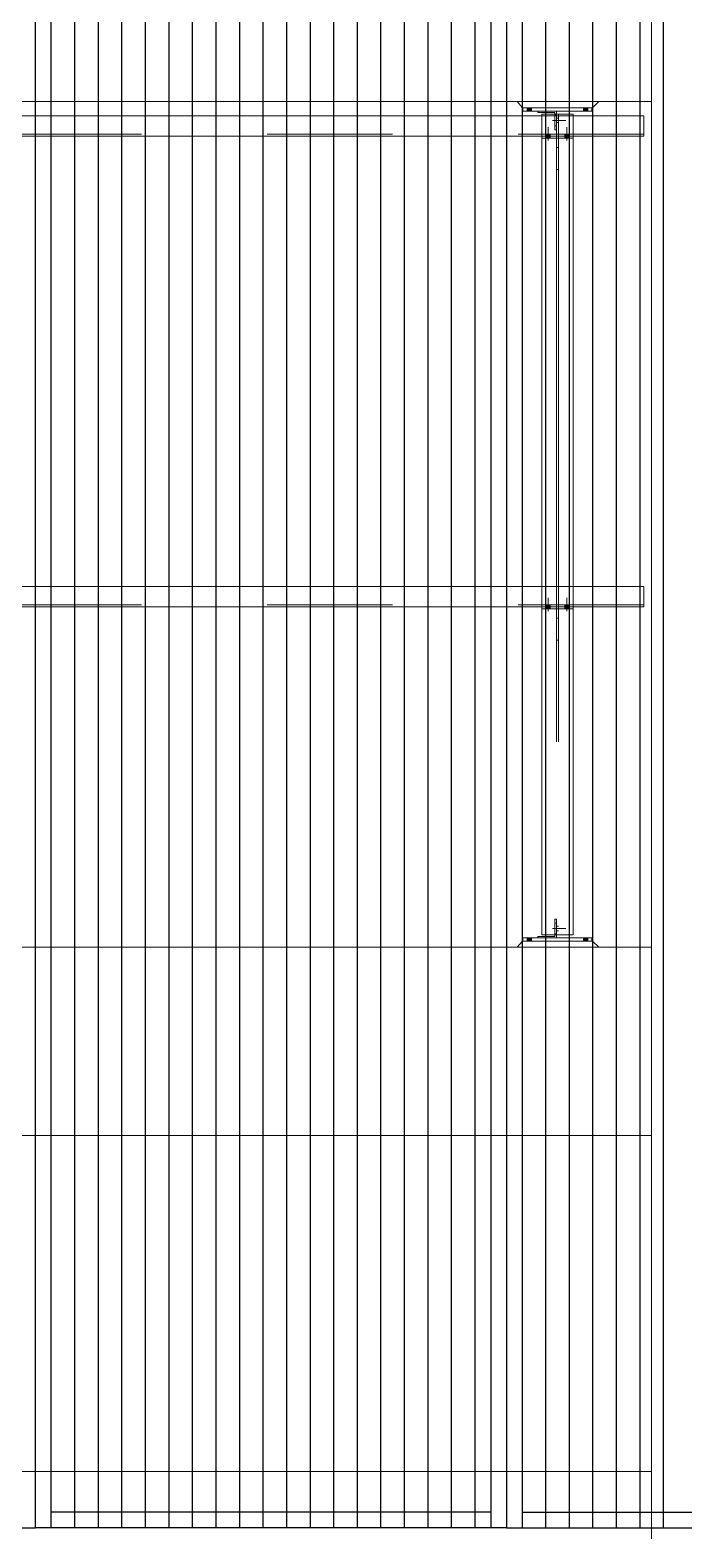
# Model space of a CAD drawing. Header units: millimetres. Extents: x 652937 to 1670132, y 1473552 to 2851037.
# Drawn here: x 663508.042 to 663510.124, y 1524559.128 to 1524563.911 of the extents above; entities that cross this region are included whole.
import ezdxf

# ---------------------------------------------------------------- set-up
doc = ezdxf.new("R2010")
doc.units = ezdxf.units.MM
doc.linetypes.add('XKITLINE00', pattern=[0])
doc.linetypes.add('XKITLINE02', pattern=[4, 2, -2])
doc.layers.add('000 - 0_HIDE_OBJ_FRAMING_DEF_SUB', color=7, linetype='Continuous', plot=False)
for name, color, linetype, lineweight in [('A-230-M_FLOOR', 7, 'Continuous', 25), ('A-GENM', 7, 'Continuous', 9), ('Bolt', 7, 'Continuous', 0), ('Part', 7, 'Continuous', 0)]:
    doc.layers.add(name, color=color, linetype=linetype, lineweight=lineweight)

# ---------------------------------------------------------------- blocks, each defined once
blk = doc.blocks.new('GM_Louver Grill Vertical Z1 - Z Profile-20321545-ENT 3 ELE-2 Sheet')
at = {"layer": '000 - 0_HIDE_OBJ_FRAMING_DEF_SUB', "color": 7}
blk.add_line((-201431, 105550), (-201431, 114870), dxfattribs=at)
blk = doc.blocks.new('E2')
at = {"layer": '000 - 0_HIDE_OBJ_FRAMING_DEF_SUB', "color": 7}
for p, q in [((1647087.5, 105550), (1647087.5, 114870)), ((1648487.5, 114870), (1648487.5, 105550)), ((1648587.5, 114870), (1648587.5, 105550)), ((1648487.5, 105600), (1647087.5, 105600)), ((1648587.5, 105600), (1649987.5, 105600))]:
    blk.add_line(p, q, dxfattribs=at)
for points in [[(1647037.5, 114870), (1645537.5, 114870), (1645537.5, 105550), (1647037.5, 105550)], [(1647037.5, 114870), (1648537.5, 114870), (1648537.5, 105550), (1647037.5, 105550)], [(1650037.5, 114870), (1648537.5, 114870), (1648537.5, 105550), (1650037.5, 105550)]]:
    blk.add_lwpolyline(points, close=True, dxfattribs=at)
at = {"layer": 'A-GENM', "color": 7}
for p in [(1848593.5, 0), (1848668.5, 0), (1848743.5, 0), (1848818.5, 0), (1848893.5, 0), (1848968.5, 0), (1849043.5, 0), (1849118.5, 0), (1849193.5, 0), (1849268.5, 0), (1849343.5, 0), (1849418.5, 0), (1849493.5, 0), (1849568.5, 0), (1849643.5, 0), (1849718.5, 0), (1849793.5, 0), (1849868.5, 0), (1850093.5, 0), (1850168.5, 0), (1850243.5, 0), (1850318.5, 0), (1850393.5, 0), (1850468.5, 0)]:
    blk.add_blockref('GM_Louver Grill Vertical Z1 - Z Profile-20321545-ENT 3 ELE-2 Sheet', p, dxfattribs=at)
blk = doc.blocks.new('*A3459102')
at = {"layer": 'Part', "color": 7, "linetype": 'XKITLINE00', "lineweight": 0}
for p, q in [((616.947211, 135.830227), (616.947209, 135.830227)), ((616.947209, 135.830227), (619.147209, 135.830227)), ((616.947209, 135.730227), (616.947209, 135.830227)), ((616.947211, 135.730227), (616.947209, 135.730227)), ((616.947209, 135.730227), (619.147209, 135.730227)), ((619.147211, 135.830227), (619.147209, 135.830227)), ((619.147209, 135.730227), (619.147209, 135.830227)), ((619.147211, 135.730227), (619.147209, 135.730227))]:
    blk.add_line(p, q, dxfattribs=at)
at = {"layer": 'Part', "color": 7, "linetype": 'XKITLINE02', "lineweight": 0}
for p, q in [((616.947211, 135.830227), (616.947211, 135.730227)), ((619.147209, 135.830227), (619.147211, 135.830227)), ((619.147209, 135.730227), (619.147211, 135.730227)), ((619.147211, 135.830227), (619.147211, 135.730227))]:
    blk.add_line(p, q, dxfattribs=at)
blk = doc.blocks.new('*A3460103')
at = {"layer": 'Part', "color": 7, "linetype": 'XKITLINE02', "lineweight": 0}
for p, q in [((618.12721, 136.430227), (618.077209, 136.430227)), ((618.077209, 136.430227), (618.077209, 135.930227)), ((618.127209, 135.930227), (618.127209, 136.430227)), ((618.67721, 135.830227), (618.67721, 135.880227)), ((618.077209, 135.830227), (618.67721, 135.830227))]:
    blk.add_line(p, q, dxfattribs=at)
at = {"layer": 'Part', "color": 7, "linetype": 'XKITLINE00', "lineweight": 0}
for p, q in [((618.077209, 135.930227), (618.077209, 135.830227)), ((618.127209, 135.930227), (618.127209, 135.880227)), ((618.677209, 135.880227), (618.127209, 135.880227)), ((618.677209, 135.830227), (618.677209, 135.880227))]:
    blk.add_line(p, q, dxfattribs=at)
blk = doc.blocks.new('*A3462105')
at = {"layer": 'Bolt', "color": 7, "linetype": 'XKITLINE02', "lineweight": 0}
for p, q in [((618.20641, 136.130227), (617.77721, 136.130227)), ((618.07721, 136.200227), (618.01721, 136.200227)), ((618.07721, 136.060227), (618.01721, 136.060227)), ((618.12721, 136.300227), (618.07721, 136.300227)), ((618.12721, 135.960227), (618.07721, 135.960227))]:
    blk.add_line(p, q, dxfattribs=at)
blk = doc.blocks.new('*A3463106')
at = {"layer": 'Bolt'}
for points in [[(617.217, 135.83), (617.217, 135.73), (617.077, 135.73), (617.077, 135.83)], [(619.017, 135.83), (619.017, 135.73), (618.877, 135.73), (618.877, 135.83)]]:
    blk.add_hatch(color=7, dxfattribs=at).paths.add_polyline_path(points, flags=17)
at = {"layer": 'Bolt', "color": 7, "linetype": 'XKITLINE00', "lineweight": 0}
for p, q in [((617.077, 135.83), (617.077, 135.73)), ((617.147, 135.83), (617.147, 135.73)), ((617.217, 135.83), (617.217, 135.73)), ((618.877, 135.83), (618.877, 135.73)), ((618.947, 135.83), (618.947, 135.73)), ((619.017, 135.83), (619.017, 135.73))]:
    blk.add_line(p, q, dxfattribs=at)
blk = doc.blocks.new('*A3534110')
at = {"layer": 'Part', "color": 7, "linetype": 'XKITLINE00', "lineweight": 0}
for p, q in [((616.947209, 162.330227), (616.947209, 162.430227)), ((616.947209, 162.430227), (619.147209, 162.430227)), ((619.147209, 162.330227), (616.947209, 162.330227)), ((619.147209, 162.330227), (619.147209, 162.430227)), ((619.147209, 162.430227), (619.147211, 162.430227)), ((619.147211, 162.330227), (619.147209, 162.330227))]:
    blk.add_line(p, q, dxfattribs=at)
at = {"layer": 'Part', "color": 7, "linetype": 'XKITLINE02', "lineweight": 0}
for p, q in [((616.947211, 162.330227), (616.947211, 162.430227)), ((619.147209, 162.430227), (619.147211, 162.430227)), ((619.147209, 162.330227), (619.147211, 162.330227)), ((619.147211, 162.330227), (619.147211, 162.430227))]:
    blk.add_line(p, q, dxfattribs=at)
blk = doc.blocks.new('*A3535111')
at = {"layer": 'Part', "color": 7, "linetype": 'XKITLINE00', "lineweight": 0}
for p, q in [((618.077209, 162.330227), (618.077209, 162.230227)), ((618.677209, 162.280227), (618.127209, 162.280227)), ((618.127209, 162.280227), (618.127209, 162.230227)), ((618.677209, 162.280227), (618.677209, 162.330227))]:
    blk.add_line(p, q, dxfattribs=at)
at = {"layer": 'Part', "color": 7, "linetype": 'XKITLINE02', "lineweight": 0}
for p, q in [((618.077209, 162.330227), (618.67721, 162.330227)), ((618.07721, 161.730227), (618.077209, 162.230227)), ((618.127209, 162.230227), (618.12721, 161.730227)), ((618.67721, 162.330227), (618.67721, 162.280227)), ((618.077209, 161.730227), (618.12721, 161.730227))]:
    blk.add_line(p, q, dxfattribs=at)
blk = doc.blocks.new('*A3536112')
at = {"layer": 'Part', "color": 7, "linetype": 'XKITLINE00', "lineweight": 0}
for p, q in [((616.747209, 162.630227), (616.947209, 162.430227)), ((619.177209, 162.430227), (619.347209, 162.630227)), ((616.947209, 162.430227), (619.177211, 162.430227))]:
    blk.add_line(p, q, dxfattribs=at)
at = {"layer": 'Part', "color": 7, "linetype": 'XKITLINE02', "lineweight": 0}
for p, q in [((616.747209, 162.630227), (619.347211, 162.630227)), ((616.947211, 162.430227), (616.747211, 162.630227)), ((619.177211, 162.430227), (619.347211, 162.630227))]:
    blk.add_line(p, q, dxfattribs=at)
blk = doc.blocks.new('*A3537113')
at = {"layer": 'Bolt', "color": 7, "linetype": 'XKITLINE02', "lineweight": 0}
for p, q in [((618.12721, 162.200227), (618.07721, 162.200227)), ((618.20641, 162.030227), (617.77721, 162.030227)), ((618.07721, 162.100227), (618.01721, 162.100227)), ((618.07721, 161.960227), (618.01721, 161.960227)), ((618.12721, 161.860227), (618.07721, 161.860227))]:
    blk.add_line(p, q, dxfattribs=at)
blk = doc.blocks.new('*A3538114')
at = {"layer": 'Bolt'}
for points in [[(617.217, 162.43), (617.217, 162.33), (617.077, 162.33), (617.077, 162.43)], [(619.017, 162.43), (619.017, 162.33), (618.877, 162.33), (618.877, 162.43)]]:
    blk.add_hatch(color=7, dxfattribs=at).paths.add_polyline_path(points, flags=17)
at = {"layer": 'Bolt', "color": 7, "linetype": 'XKITLINE00', "lineweight": 0}
for p, q in [((617.077, 162.33), (617.077, 162.43)), ((617.147, 162.33), (617.147, 162.43)), ((617.217, 162.33), (617.217, 162.43)), ((618.877, 162.33), (618.877, 162.43)), ((618.947, 162.33), (618.947, 162.43)), ((619.017, 162.33), (619.017, 162.43))]:
    blk.add_line(p, q, dxfattribs=at)
blk = doc.blocks.new('*A3461104')
at = {"layer": 'Part', "color": 7, "linetype": 'XKITLINE00', "lineweight": 0}
for p, q in [((616.747209, 135.530227), (616.947209, 135.730227)), ((616.947209, 135.730227), (616.947211, 135.730227)), ((619.177211, 135.730227), (616.947209, 135.730227)), ((619.347209, 135.530227), (619.177209, 135.730227))]:
    blk.add_line(p, q, dxfattribs=at)
at = {"layer": 'Part', "color": 7, "linetype": 'XKITLINE02', "lineweight": 0}
for p, q in [((616.747209, 135.530227), (619.347211, 135.530227)), ((616.747211, 135.530227), (616.947211, 135.730227)), ((619.347211, 135.530227), (619.177211, 135.730227))]:
    blk.add_line(p, q, dxfattribs=at)
blk = doc.blocks.new('*A28533926')
at = {"layer": 'Part', "color": 7, "linetype": 'XKITLINE00', "lineweight": 0}
for p, q in [((173.392382, 37.222868), (152.367383, 37.222868)), ((152.367383, 36.897868), (152.367383, 37.222868)), ((173.392383, 37.222868), (173.392382, 37.222868)), ((173.392382, 37.222868), (173.392382, 36.897868)), ((173.392382, 36.897868), (152.367383, 36.897868)), ((173.392382, 36.897868), (173.392404, 36.897868))]:
    blk.add_line(p, q, dxfattribs=at)
at = {"layer": 'Part', "color": 7, "linetype": 'XKITLINE02', "lineweight": 0}
for p, q in [((152.367385, 36.927868), (152.367385, 37.222868)), ((152.367404, 36.927868), (152.367404, 37.222868)), ((152.367405, 36.897868), (152.367405, 37.222868)), ((173.392404, 37.222868), (173.392382, 37.222868)), ((173.392383, 36.927868), (173.392383, 37.222868)), ((173.392404, 37.222868), (173.392403, 37.222868)), ((173.392403, 37.222868), (173.392403, 36.927868)), ((173.392404, 36.897868), (173.392404, 37.222868)), ((173.392403, 36.927868), (152.367385, 36.927868)), ((173.392404, 36.897868), (173.392382, 36.897868)), ((173.392403, 36.927868), (173.392383, 36.927868))]:
    blk.add_line(p, q, dxfattribs=at)
blk = doc.blocks.new('*A28543927')
at = {"layer": 'Part', "color": 7, "linetype": 'XKITLINE00', "lineweight": 0}
for p, q in [((173.392382, 44.722868), (152.367383, 44.722868)), ((152.367383, 44.397868), (152.367383, 44.722868)), ((173.392383, 44.722868), (173.392382, 44.722868)), ((173.392382, 44.722868), (173.392382, 44.397868)), ((173.392382, 44.397868), (152.367383, 44.397868)), ((173.392382, 44.397868), (173.392404, 44.397868))]:
    blk.add_line(p, q, dxfattribs=at)
at = {"layer": 'Part', "color": 7, "linetype": 'XKITLINE02', "lineweight": 0}
for p, q in [((152.367385, 44.427868), (152.367385, 44.722868)), ((152.367404, 44.427868), (152.367404, 44.722868)), ((152.367405, 44.397868), (152.367405, 44.722868)), ((173.392404, 44.722868), (173.392382, 44.722868)), ((173.392383, 44.427868), (173.392383, 44.722868)), ((173.392404, 44.722868), (173.392403, 44.722868)), ((173.392403, 44.722868), (173.392403, 44.427868)), ((173.392404, 44.397868), (173.392404, 44.722868)), ((173.392403, 44.427868), (152.367385, 44.427868)), ((173.392404, 44.397868), (173.392382, 44.397868)), ((173.392403, 44.427868), (173.392383, 44.427868))]:
    blk.add_line(p, q, dxfattribs=at)
blk = doc.blocks.new('*A29734046')
at = {"layer": 'Part', "color": 7, "linetype": 'XKITLINE02', "lineweight": 0}
for p, q in [((172.267427, 36.897868), (171.767426, 36.897868)), ((171.767426, 36.897868), (171.767426, 36.867868)), ((172.267426, 36.897868), (172.267427, 36.897868)), ((172.267426, 36.897868), (172.267426, 36.867868))]:
    blk.add_line(p, q, dxfattribs=at)
at = {"layer": 'Part', "color": 7, "linetype": 'XKITLINE00', "lineweight": 0}
for p, q in [((171.767426, 36.867868), (171.767427, 36.867868)), ((171.767427, 36.867868), (171.767427, 36.897868)), ((171.767427, 36.867868), (172.267427, 36.867868)), ((172.267426, 36.867868), (172.267427, 36.867868)), ((172.267427, 36.867868), (172.267427, 36.897868))]:
    blk.add_line(p, q, dxfattribs=at)
blk = doc.blocks.new('*A29744047')
at = {"layer": 'Part', "color": 7, "linetype": 'XKITLINE00', "lineweight": 0}
for p, q in [((172.002427, 36.867868), (172.002426, 36.867868)), ((172.002426, 36.367868), (172.002427, 36.867868)), ((172.002427, 36.867868), (172.032427, 36.867868)), ((172.032426, 36.367868), (172.032427, 36.867868)), ((172.002427, 36.717868), (172.032427, 36.717868)), ((172.002426, 36.367868), (172.032426, 36.367868))]:
    blk.add_line(p, q, dxfattribs=at)
at = {"layer": 'Part', "color": 7, "linetype": 'XKITLINE02', "lineweight": 0}
for p, q in [((172.002426, 36.867868), (172.002426, 36.367868)), ((172.002427, 36.867868), (172.002426, 36.867868)), ((172.032426, 36.367868), (172.032426, 36.867868))]:
    blk.add_line(p, q, dxfattribs=at)
blk = doc.blocks.new('*A29754048')
at = {"layer": 'Bolt'}
for points in [[(171.832, 36.898), (171.832, 36.928), (171.902, 36.928), (171.902, 36.898)], [(171.832, 36.868), (171.832, 36.898), (171.902, 36.898), (171.902, 36.868)], [(172.132, 36.898), (172.132, 36.928), (172.202, 36.928), (172.202, 36.898)], [(172.132, 36.868), (172.132, 36.898), (172.202, 36.898), (172.202, 36.868)]]:
    blk.add_hatch(color=7, dxfattribs=at).paths.add_polyline_path(points, flags=17)
at = {"layer": 'Bolt', "color": 7, "linetype": 'XKITLINE00', "lineweight": 0}
for p, q in [((171.832, 36.898), (171.832, 36.928)), ((171.832, 36.868), (171.832, 36.898)), ((171.867, 36.828), (171.867, 37.043)), ((171.902, 36.898), (171.902, 36.928)), ((171.902, 36.868), (171.902, 36.898)), ((172.132, 36.898), (172.132, 36.928)), ((172.132, 36.868), (172.132, 36.898)), ((172.167, 36.828), (172.167, 37.043)), ((172.202, 36.898), (172.202, 36.928)), ((172.202, 36.868), (172.202, 36.898))]:
    blk.add_line(p, q, dxfattribs=at)
blk = doc.blocks.new('*A29764049')
at = {"layer": 'Part', "color": 7, "linetype": 'XKITLINE02', "lineweight": 0}
for p, q in [((172.267427, 44.397868), (171.767426, 44.397868)), ((171.767426, 44.397868), (171.767426, 44.367868)), ((172.267426, 44.397868), (172.267427, 44.397868)), ((172.267426, 44.397868), (172.267426, 44.367868))]:
    blk.add_line(p, q, dxfattribs=at)
at = {"layer": 'Part', "color": 7, "linetype": 'XKITLINE00', "lineweight": 0}
for p, q in [((171.767426, 44.367868), (171.767427, 44.367868)), ((171.767427, 44.367868), (171.767427, 44.397868)), ((171.767427, 44.367868), (172.267427, 44.367868)), ((172.267426, 44.367868), (172.267427, 44.367868)), ((172.267427, 44.367868), (172.267427, 44.397868))]:
    blk.add_line(p, q, dxfattribs=at)
blk = doc.blocks.new('*A29774050')
at = {"layer": 'Part', "color": 7, "linetype": 'XKITLINE00', "lineweight": 0}
for p, q in [((172.002427, 44.367868), (172.002426, 44.367868)), ((172.002426, 43.867868), (172.002427, 44.367868)), ((172.002427, 44.367868), (172.032427, 44.367868)), ((172.032426, 43.867868), (172.032427, 44.367868)), ((172.002427, 44.217868), (172.032427, 44.217868)), ((172.002426, 43.867868), (172.032426, 43.867868))]:
    blk.add_line(p, q, dxfattribs=at)
at = {"layer": 'Part', "color": 7, "linetype": 'XKITLINE02', "lineweight": 0}
for p, q in [((172.002426, 44.367868), (172.002426, 43.867868)), ((172.002427, 44.367868), (172.002426, 44.367868)), ((172.032426, 43.867868), (172.032426, 44.367868))]:
    blk.add_line(p, q, dxfattribs=at)
blk = doc.blocks.new('*A29784051')
at = {"layer": 'Bolt'}
for points in [[(171.832, 44.398), (171.832, 44.428), (171.902, 44.428), (171.902, 44.398)], [(171.832, 44.368), (171.832, 44.398), (171.902, 44.398), (171.902, 44.368)], [(172.132, 44.398), (172.132, 44.428), (172.202, 44.428), (172.202, 44.398)], [(172.132, 44.368), (172.132, 44.398), (172.202, 44.398), (172.202, 44.368)]]:
    blk.add_hatch(color=7, dxfattribs=at).paths.add_polyline_path(points, flags=17)
at = {"layer": 'Bolt', "color": 7, "linetype": 'XKITLINE00', "lineweight": 0}
for p, q in [((171.867, 44.328), (171.867, 44.543)), ((172.167, 44.328), (172.167, 44.543)), ((171.832, 44.398), (171.832, 44.428)), ((171.832, 44.368), (171.832, 44.398)), ((171.902, 44.398), (171.902, 44.428)), ((171.902, 44.368), (171.902, 44.398)), ((172.132, 44.398), (172.132, 44.428)), ((172.132, 44.368), (172.132, 44.398)), ((172.202, 44.398), (172.202, 44.428)), ((172.202, 44.368), (172.202, 44.398))]:
    blk.add_line(p, q, dxfattribs=at)

msp = doc.modelspace()

# ---------------------------------------------------------------- linework, layer by layer
at = {"layer": 'A-230-M_FLOOR', "color": 7, "lineweight": 9}
msp.add_lwpolyline([(663510.0216, 1524568.0081), (663510.0216, 1524557.0881)], dxfattribs=at)
at = {"layer": 'Part', "color": 7, "linetype": 'XKITLINE00', "lineweight": 0}
for p, q in [((663510.0216, 1524563.6831), (663506.0166, 1524563.6831)), ((663510.0216, 1524560.9881), (663505.7666, 1524560.9881)), ((663510.0216, 1524560.3881), (663505.7666, 1524560.3881)), ((663510.0216, 1524559.3181), (663505.7666, 1524559.3181))]:
    msp.add_line(p, q, dxfattribs=at)
at = {"layer": 'Part', "color": 7, "linetype": 'XKITLINE02', "lineweight": 0}
for p, q in [((663509.6716, 1524563.6431), (663509.6716, 1524563.6431)), ((663509.6716, 1524563.6431), (663509.6716, 1524563.6431)), ((663509.7186, 1524563.6431), (663509.7186, 1524561.0281)), ((663509.7186, 1524563.6431), (663509.7186, 1524561.0281)), ((663509.7246, 1524563.6431), (663509.7246, 1524561.0281)), ((663509.7246, 1524563.6431), (663509.7246, 1524561.0281)), ((663509.6716, 1524561.0381), (663509.6716, 1524561.0381)), ((663509.6716, 1524561.0381), (663509.6716, 1524561.0381))]:
    msp.add_line(p, q, dxfattribs=at)
at = {"layer": 'Part', "color": 7, "linetype": 'XKITLINE00', "lineweight": 0}
msp.add_lwpolyline([(663509.6716, 1524561.0281), (663509.6716, 1524563.6431), (663509.7716, 1524563.6431), (663509.7716, 1524561.0281)], close=True, dxfattribs=at)

# ---------------------------------------------------------------- block references
at = {"color": 7, "xscale": 0.001, "yscale": 0.001, "zscale": 0.001}
msp.add_blockref('E2', (661861.0221, 1524453.5881), dxfattribs=at)
at = {"color": 7, "lineweight": 0}
for name, p, xscale, yscale, zscale in [('*A3536112', (663571.5278, 1524547.4201), -0.1, 0.1, 0.1), ('*A28543927', (663475.3182, 1524554.6936), 0.2, 0.2, 0.2), ('*A3534110', (663571.5263, 1524547.4201), -0.1, 0.1, 0.1), ('*A3538114', (663571.5263, 1524547.4201), -0.1, 0.1, 0.1), ('*A3535111', (663571.5263, 1524547.4201), -0.1, 0.1, 0.1), ('*A3537113', (663571.5263, 1524547.4201), -0.1, 0.1, 0.1), ('*A29784051', (663475.3182, 1524554.6936), 0.2, 0.2, 0.2), ('*A29764049', (663475.3182, 1524554.6936), 0.2, 0.2, 0.2), ('*A29774050', (663475.3182, 1524554.6936), 0.2, 0.2, 0.2), ('*A28533926', (663475.3182, 1524554.6936), 0.2, 0.2, 0.2), ('*A29734046', (663475.3182, 1524554.6936), 0.2, 0.2, 0.2), ('*A29754048', (663475.3182, 1524554.6936), 0.2, 0.2, 0.2), ('*A29744047', (663475.3182, 1524554.6936), 0.2, 0.2, 0.2), ('*A3460103', (663571.5263, 1524547.4351), -0.1, 0.1, 0.1), ('*A3462105', (663571.5263, 1524547.4351), -0.1, 0.1, 0.1), ('*A3461104', (663571.5278, 1524547.4351), -0.1, 0.1, 0.1), ('*A3459102', (663571.5263, 1524547.4351), -0.1, 0.1, 0.1), ('*A3463106', (663571.5263, 1524547.4351), -0.1, 0.1, 0.1)]:
    msp.add_blockref(name, p, dxfattribs=dict(at, xscale=xscale, yscale=yscale, zscale=zscale))

doc.saveas('drawing.dxf')
